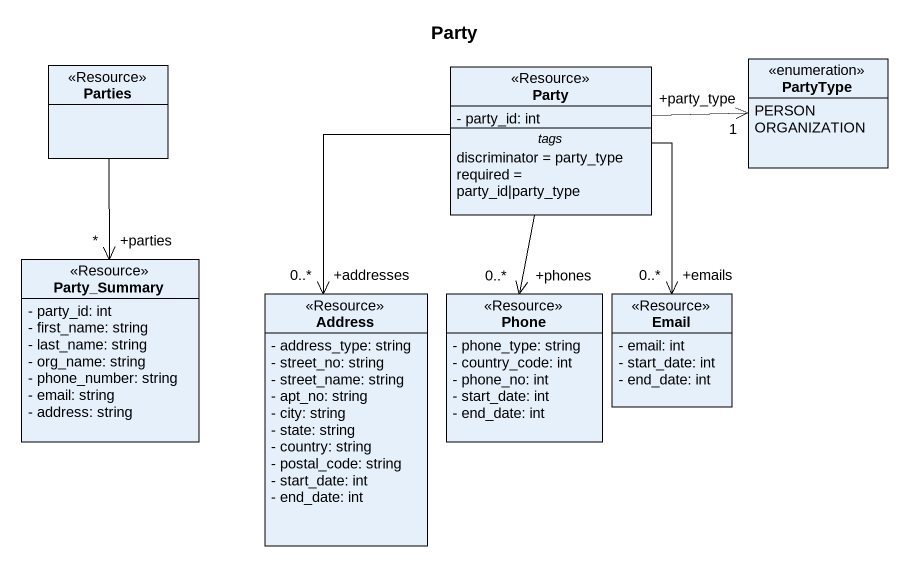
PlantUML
@startuml
title Party
hide circle
hide empty members
skinparam classAttributeIconSize 0
class Parties <<Resource>>
class Party <<Resource>> {
  - party_id: int
  -- tags --
  discriminator = party_type
  required = party_id|party_type
}
enum PartyType {
  PERSON
  ORGANIZATION
}
class Party_Summary <<Resource>> {
  - party_id: int
  - first_name: string
  - last_name: string
  - org_name: string
  - phone_number: string
  - email: string
  - address: string
}
class Address <<Resource>> {
  - address_type: string
  - street_no: string
  - street_name: string
  - apt_no: string
  - city: string
  - state: string
  - country: string
  - postal_code: string
  - start_date: int
  - end_date: int
}
class Phone <<Resource>> {
  - phone_type: string
  - country_code: int
  - phone_no: int
  - start_date: int
  - end_date: int
}
class Email <<Resource>> {
  - email: int
  - start_date: int
  - end_date: int
}
Parties --> "+parties\n*" Party_Summary
Party -right-> "+party_type\n1" PartyType
Party --> "+addresses\n0..*" Address
Party --> "+phones\n0..*" Phone
Party --> "+emails\n0..*" Email
@enduml
